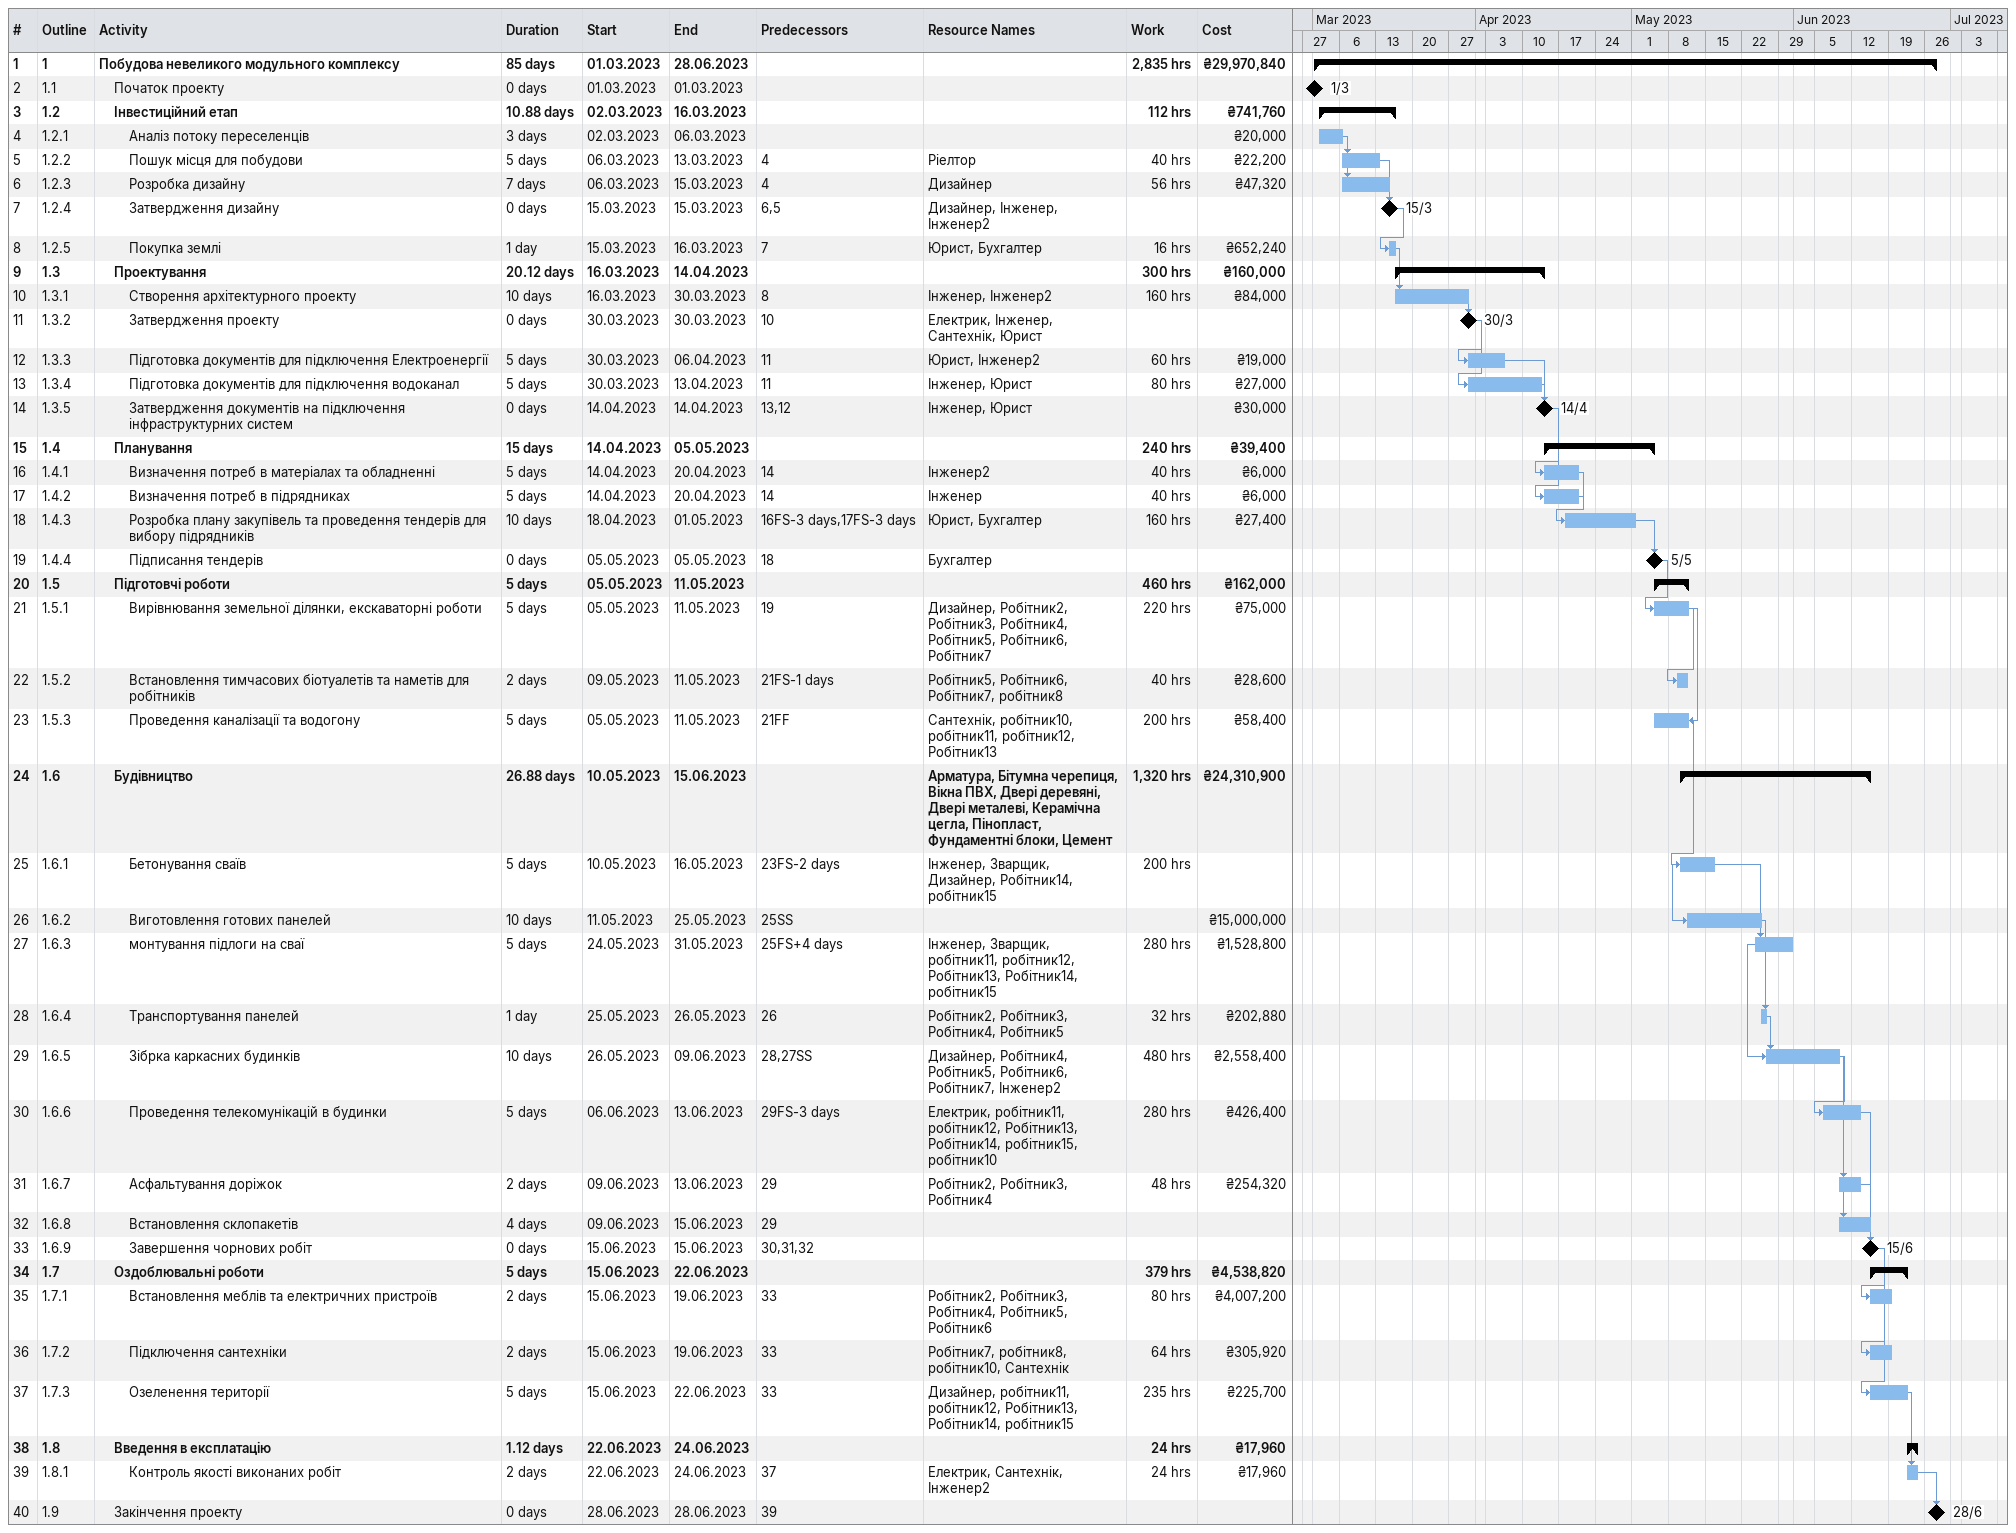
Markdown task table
| ID | WBS | Task | Duration | Start | Finish | Predecessors | Resources | Work (h) | Cost (₴) |
|---|---|---|---|---|---|---|---|---|---|
| 1 | 1 | **Побудова невеликого модульного комплексу** | 85d | 2023-03-01 | 2023-06-28 |  |  | 2835 | 29970840 |
| 2 | 1.1 | Початок проекту | 0d | 2023-03-01 | 2023-03-01 |  |  |  |  |
| 3 | 1.2 | **Інвестиційний етап** | 10.88d | 2023-03-02 | 2023-03-16 |  |  | 112 | 741760 |
| 4 | 1.2.1 | Аналіз потоку переселенців | 3d | 2023-03-02 | 2023-03-06 |  |  |  | 20000 |
| 5 | 1.2.2 | Пошук місця для побудови | 5d | 2023-03-06 | 2023-03-13 | 4 | Ріелтор | 40 | 22200 |
| 6 | 1.2.3 | Розробка дизайну | 7d | 2023-03-06 | 2023-03-15 | 4 | Дизайнер | 56 | 47320 |
| 7 | 1.2.4 | Затвердження дизайну | 0d | 2023-03-15 | 2023-03-15 | 6, 5 | Дизайнер, Інженер, Інженер2 |  |  |
| 8 | 1.2.5 | Покупка землі | 1d | 2023-03-15 | 2023-03-16 | 7 | Юрист, Бухгалтер | 16 | 652240 |
| 9 | 1.3 | **Проектування** | 20.12d | 2023-03-16 | 2023-04-14 |  |  | 300 | 160000 |
| 10 | 1.3.1 | Створення архітектурного проекту | 10d | 2023-03-16 | 2023-03-30 | 8 | Інженер, Інженер2 | 160 | 84000 |
| 11 | 1.3.2 | Затвердження проекту | 0d | 2023-03-30 | 2023-03-30 | 10 | Електрик, Інженер, Сантехнік, Юрист |  |  |
| 12 | 1.3.3 | Підготовка документів для підключення Електроенергії | 5d | 2023-03-30 | 2023-04-06 | 11 | Юрист, Інженер2 | 60 | 19000 |
| 13 | 1.3.4 | Підготовка документів для підключення водоканал | 5d | 2023-03-30 | 2023-04-13 | 11 | Інженер, Юрист | 80 | 27000 |
| 14 | 1.3.5 | Затвердження документів на підключення інфраструктурних систем | 0d | 2023-04-14 | 2023-04-14 | 13, 12 | Інженер, Юрист |  | 30000 |
| 15 | 1.4 | **Планування** | 15d | 2023-04-14 | 2023-05-05 |  |  | 240 | 39400 |
| 16 | 1.4.1 | Визначення потреб в матеріалах та обладненні | 5d | 2023-04-14 | 2023-04-20 | 14 | Інженер2 | 40 | 6000 |
| 17 | 1.4.2 | Визначення потреб в підрядниках | 5d | 2023-04-14 | 2023-04-20 | 14 | Інженер | 40 | 6000 |
| 18 | 1.4.3 | Розробка плану закупівель та проведення тендерів для вибору підрядників | 10d | 2023-04-18 | 2023-05-01 | 16FS-3d, 17FS-3d | Юрист, Бухгалтер | 160 | 27400 |
| 19 | 1.4.4 | Підписання тендерів | 0d | 2023-05-05 | 2023-05-05 | 18 | Бухгалтер |  |  |
| 20 | 1.5 | **Підготовчі роботи** | 5d | 2023-05-05 | 2023-05-11 |  |  | 460 | 162000 |
| 21 | 1.5.1 | Вирівнювання земельної ділянки, екскаваторні роботи | 5d | 2023-05-05 | 2023-05-11 | 19 | Дизайнер, Робітник2, Робітник3, Робітник4, Робітник5, Робітник6, Робітник7 | 220 | 75000 |
| 22 | 1.5.2 | Встановлення тимчасових біотуалетів та наметів для робітників | 2d | 2023-05-09 | 2023-05-11 | 21FS-1d | Робітник5, Робітник6, Робітник7, робітник8 | 40 | 28600 |
| 23 | 1.5.3 | Проведення каналізації та водогону | 5d | 2023-05-05 | 2023-05-11 | 21FF | Сантехнік, робітник10, робітник11, робітник12, Робітник13 | 200 | 58400 |
| 24 | 1.6 | **Будівництво** | 26.88d | 2023-05-10 | 2023-06-15 |  | Арматура, Бітумна черепиця, Вікна ПВХ, Двері деревяні, Двері металеві, Керамічна цегла, Пінопласт, Фундаментні блоки, Цемент | 1320 | 24310900 |
| 25 | 1.6.1 | Бетонування сваїв | 5d | 2023-05-10 | 2023-05-16 | 23FS-2d | Інженер, Зварщик, Дизайнер, Робітник14, робітник15 | 200 |  |
| 26 | 1.6.2 | Виготовлення готових панелей | 10d | 2023-05-11 | 2023-05-25 | 25SS |  |  | 15000000 |
| 27 | 1.6.3 | монтування підлоги на сваї | 5d | 2023-05-24 | 2023-05-31 | 25FS+4d | Інженер, Зварщик, робітник11, робітник12, Робітник13, Робітник14, робітник15 | 280 | 1528800 |
| 28 | 1.6.4 | Транспортування панелей | 1d | 2023-05-25 | 2023-05-26 | 26 | Робітник2, Робітник3, Робітник4, Робітник5 | 32 | 202880 |
| 29 | 1.6.5 | Зібрка каркасних будинків | 10d | 2023-05-26 | 2023-06-09 | 28, 27SS | Дизайнер, Робітник4, Робітник5, Робітник6, Робітник7, Інженер2 | 480 | 2558400 |
| 30 | 1.6.6 | Проведення телекомунікацій в будинки | 5d | 2023-06-06 | 2023-06-13 | 29FS-3d | Електрик, робітник11, робітник12, Робітник13, Робітник14, робітник15, робітник10 | 280 | 426400 |
| 31 | 1.6.7 | Асфальтування доріжок | 2d | 2023-06-09 | 2023-06-13 | 29 | Робітник2, Робітник3, Робітник4 | 48 | 254320 |
| 32 | 1.6.8 | Встановлення склопакетів | 4d | 2023-06-09 | 2023-06-15 | 29 |  |  |  |
| 33 | 1.6.9 | Завершення чорнових робіт | 0d | 2023-06-15 | 2023-06-15 | 30, 31, 32 |  |  |  |
| 34 | 1.7 | **Оздоблювальні роботи** | 5d | 2023-06-15 | 2023-06-22 |  |  | 379 | 4538820 |
| 35 | 1.7.1 | Встановлення меблів та електричних пристроїв | 2d | 2023-06-15 | 2023-06-19 | 33 | Робітник2, Робітник3, Робітник4, Робітник5, Робітник6 | 80 | 4007200 |
| 36 | 1.7.2 | Підключення сантехніки | 2d | 2023-06-15 | 2023-06-19 | 33 | Робітник7, робітник8, робітник10, Сантехнік | 64 | 305920 |
| 37 | 1.7.3 | Озеленення території | 5d | 2023-06-15 | 2023-06-22 | 33 | Дизайнер, робітник11, робітник12, Робітник13, Робітник14, робітник15 | 235 | 225700 |
| 38 | 1.8 | **Введення в експлатацію** | 1.12d | 2023-06-22 | 2023-06-24 |  |  | 24 | 17960 |
| 39 | 1.8.1 | Контроль якості виконаних робіт | 2d | 2023-06-22 | 2023-06-24 | 37 | Електрик, Сантехнік, Інженер2 | 24 | 17960 |
| 40 | 1.9 | Закінчення проекту | 0d | 2023-06-28 | 2023-06-28 | 39 |  |  |  |
